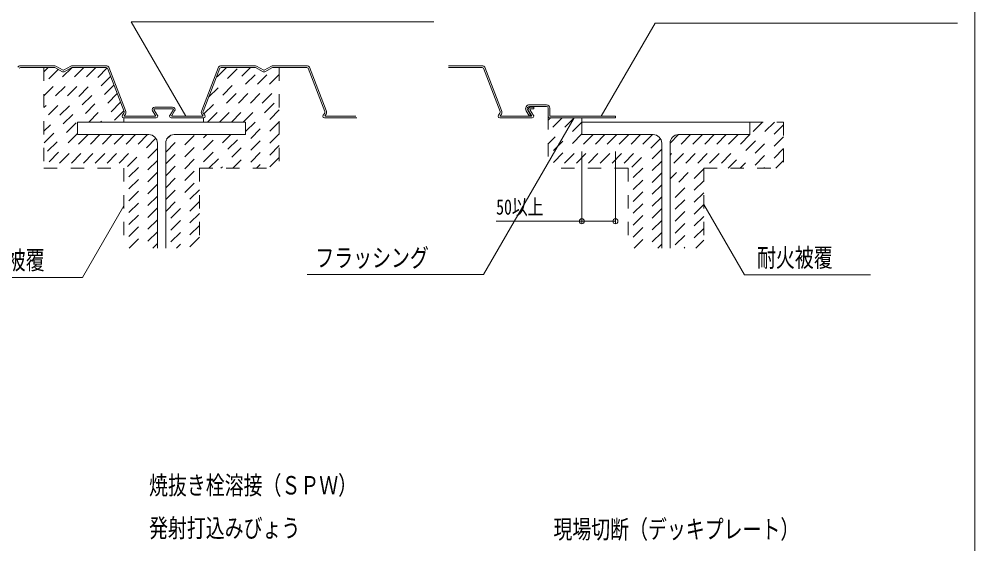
# Model space of a CAD drawing. Units: millimetres on the paper. Extents: x -292 to 292, y -205 to 205.
# Drawn here: x 185 to 292, y 27.5 to 86.3 of the extents above; entities that cross this region are included whole.
import ezdxf
from ezdxf.enums import TextEntityAlignment as Align

# ---------------------------------------------------------------- set-up
doc = ezdxf.new("R2010")
doc.units = ezdxf.units.MM
doc.linetypes.add('USER1', pattern=[3, 1.5, -1.5])
doc.layers.add('0-2_M1-0', color=7, linetype='Continuous', lineweight=18)
doc.layers.add('0-6_M2-2-0', color=7, linetype='Continuous', lineweight=18)
doc.styles.add('ＭＳ ゴシック', font='')
doc.styles.get('ＭＳ ゴシック').set_extended_font_data('MS Gothic')

msp = doc.modelspace()

# ---------------------------------------------------------------- linework, layer by layer
at = {"layer": '0-2_M1-0'}
for p, q in [((197.574, 85.959), (231.438, 85.959)), ((197.574, 85.959), (203.681, 75.38)), ((256.204, 85.791), (250.194, 75.38)), ((256.204, 85.791), (290.069, 85.791)), ((188.96, 81.024), (185.192, 81.024)), ((185.192, 80.836), (188.96, 80.836)), ((189.898, 80.355), (189.045, 80.814)), ((189.134, 80.98), (189.961, 80.535)), ((190.006, 80.535), (190.835, 80.981)), ((190.922, 80.814), (190.069, 80.355)), ((191.007, 81.024), (194.775, 81.024)), ((194.775, 80.836), (191.007, 80.836)), ((196.781, 75.92), (194.928, 80.751)), ((195.087, 80.852), (196.941, 76.02)), ((207.339, 80.852), (205.486, 76.02)), ((205.645, 75.92), (207.499, 80.751)), ((211.42, 81.024), (207.652, 81.024)), ((207.652, 80.836), (211.42, 80.836)), ((211.505, 80.814), (212.358, 80.355)), ((212.421, 80.535), (211.592, 80.981)), ((213.292, 80.98), (212.466, 80.535)), ((212.529, 80.355), (213.382, 80.814)), ((213.467, 81.024), (217.235, 81.024)), ((217.235, 80.836), (213.467, 80.836)), ((219.241, 75.92), (217.388, 80.751)), ((217.547, 80.852), (219.401, 76.02)), ((233.085, 81.024), (236.853, 81.024)), ((233.085, 80.836), (236.853, 80.836)), ((237.006, 80.751), (238.859, 75.92)), ((237.165, 80.852), (239.018, 76.02)), ((199.984, 75.965), (200.312, 75.452)), ((200.524, 75.47), (200.142, 76.067)), ((200.222, 76.4), (202.205, 76.4)), ((200.222, 76.212), (202.205, 76.212)), ((201.902, 75.47), (202.284, 76.067)), ((202.443, 75.965), (202.115, 75.452)), ((242.107, 75.414), (241.778, 75.997)), ((242.271, 75.507), (241.942, 76.09)), ((242.062, 75.965), (242.39, 75.452)), ((242.165, 76.659), (244.069, 76.659)), ((242.165, 76.471), (244.069, 76.471)), ((242.602, 75.47), (242.22, 76.067)), ((244.249, 76.291), (244.249, 75.373)), ((244.437, 75.427), (244.437, 76.291)), ((196.775, 75.719), (196.602, 75.478)), ((196.749, 75.192), (200.372, 75.192)), ((196.817, 75.455), (196.928, 75.609)), ((196.855, 75.38), (200.272, 75.38)), ((205.678, 75.192), (202.055, 75.192)), ((205.572, 75.38), (202.154, 75.38)), ((205.61, 75.455), (205.499, 75.609)), ((205.652, 75.719), (205.825, 75.478)), ((219.235, 75.719), (219.062, 75.478)), ((219.209, 75.192), (222.832, 75.192)), ((219.277, 75.455), (219.388, 75.609)), ((219.315, 75.38), (222.732, 75.38)), ((237.018, 57.631), (247.156, 75.192)), ((238.853, 75.719), (238.68, 75.478)), ((238.827, 75.192), (242.45, 75.192)), ((238.895, 75.455), (239.006, 75.609)), ((238.933, 75.38), (242.35, 75.38)), ((242.107, 75.414), (242.271, 75.507)), ((244.43, 75.192), (251.775, 75.192)), ((251.775, 75.38), (244.484, 75.38)), ((251.775, 75.192), (251.775, 75.38)), ((191.571, 74.722), (191.571, 73.311)), ((191.571, 74.722), (210.385, 74.722)), ((210.385, 74.722), (210.385, 73.311)), ((248.012, 74.722), (248.012, 73.311)), ((248.012, 74.722), (266.825, 74.722)), ((266.825, 74.722), (266.825, 73.311)), ((191.571, 73.311), (199.567, 73.311)), ((210.385, 73.311), (202.389, 73.311)), ((248.012, 73.311), (256.008, 73.311)), ((266.825, 73.311), (258.83, 73.311)), ((200.508, 72.37), (200.508, 60.612)), ((201.449, 72.37), (201.449, 60.612)), ((256.948, 72.37), (256.948, 60.612)), ((257.889, 72.37), (257.889, 60.612)), ((248.012, 71.429), (248.012, 63.331)), ((251.775, 71.429), (251.775, 63.331)), ((192.118, 57.315), (196.745, 65.329)), ((266.2, 57.599), (261.652, 65.476)), ((238.417, 63.613), (251.775, 63.613)), ((192.118, 57.315), (178.008, 57.315)), ((237.018, 57.631), (217.263, 57.631)), ((266.2, 57.599), (280.31, 57.599))]:
    msp.add_line(p, q, dxfattribs=at)
at = {"layer": '0-2_M1-0', "linetype": 'USER1'}
for p, q in [((187.809, 80.836), (187.809, 69.548)), ((193.628, 80.836), (187.809, 75.017)), ((192.298, 80.836), (187.809, 76.347)), ((188.307, 80.836), (187.809, 80.338)), ((190.962, 80.83), (187.809, 77.677)), ((194.904, 80.782), (187.809, 73.686)), ((189.416, 80.615), (187.809, 79.008)), ((205.716, 75.63), (210.922, 80.836)), ((206.138, 74.722), (211.977, 80.56)), ((206.249, 77.493), (209.592, 80.836)), ((208.261, 80.836), (207.077, 79.651)), ((207.468, 74.722), (213.583, 80.836)), ((214.148, 80.836), (214.148, 69.548)), ((195.282, 79.829), (187.809, 72.356)), ((208.799, 74.722), (214.148, 80.071)), ((195.651, 78.868), (187.809, 71.026)), ((210.129, 74.722), (214.148, 78.74)), ((196.019, 77.906), (192.835, 74.722)), ((210.385, 73.647), (214.148, 77.41)), ((196.388, 76.945), (194.165, 74.722)), ((196.757, 75.983), (195.496, 74.722)), ((214.148, 76.08), (207.616, 69.548)), ((196.749, 75.192), (196.749, 74.722)), ((205.678, 75.192), (205.678, 74.722)), ((244.249, 75.373), (244.249, 69.548)), ((247.156, 75.192), (244.249, 72.285)), ((245.826, 75.192), (244.249, 73.615)), ((244.496, 75.192), (244.249, 74.946)), ((248.012, 74.722), (248.012, 75.192)), ((214.148, 74.749), (208.946, 69.548)), ((248.012, 74.717), (244.249, 70.955)), ((269.567, 74.722), (264.393, 69.548)), ((270.588, 74.413), (265.723, 69.548)), ((266.825, 74.722), (270.588, 74.722)), ((268.236, 74.722), (266.825, 73.311)), ((270.588, 74.722), (270.588, 69.548)), ((191.571, 73.458), (187.809, 69.695)), ((192.754, 73.311), (188.992, 69.548)), ((194.085, 73.311), (190.322, 69.548)), ((195.415, 73.311), (191.652, 69.548)), ((196.745, 73.311), (192.982, 69.548)), ((198.075, 73.311), (194.313, 69.548)), ((199.406, 73.311), (195.643, 69.548)), ((200.337, 72.911), (196.745, 69.32)), ((201.449, 66.041), (208.718, 73.311)), ((201.449, 67.371), (207.388, 73.311)), ((201.449, 68.702), (206.057, 73.311)), ((201.449, 70.032), (204.727, 73.311)), ((201.449, 71.362), (203.397, 73.311)), ((201.549, 72.793), (201.966, 73.21)), ((206.286, 69.548), (210.048, 73.311)), ((214.148, 73.419), (210.277, 69.548)), ((248.012, 73.387), (244.249, 69.624)), ((249.266, 73.311), (245.503, 69.548)), ((250.596, 73.311), (246.833, 69.548)), ((251.926, 73.311), (248.164, 69.548)), ((253.257, 73.311), (249.494, 69.548)), ((254.587, 73.311), (250.824, 69.548)), ((255.917, 73.311), (252.155, 69.548)), ((256.805, 72.868), (253.186, 69.249)), ((264.165, 73.311), (257.889, 67.035)), ((262.834, 73.311), (257.889, 68.365)), ((261.504, 73.311), (257.889, 69.695)), ((260.174, 73.311), (257.889, 71.026)), ((258.844, 73.311), (257.889, 72.356)), ((265.495, 73.311), (261.732, 69.548)), ((266.825, 73.311), (263.063, 69.548)), ((270.588, 73.082), (267.054, 69.548)), ((200.508, 71.752), (196.745, 67.989)), ((214.148, 72.089), (211.607, 69.548)), ((256.948, 71.681), (253.186, 67.918)), ((270.588, 71.752), (268.384, 69.548)), ((214.148, 70.758), (212.937, 69.548)), ((187.809, 69.548), (196.745, 69.548)), ((200.508, 70.422), (196.745, 66.659)), ((196.745, 69.548), (196.745, 60.612)), ((205.211, 69.548), (205.211, 60.612)), ((205.211, 69.548), (214.148, 69.548)), ((253.186, 69.548), (244.249, 69.548)), ((256.948, 70.351), (253.186, 66.588)), ((253.186, 69.548), (253.186, 60.612)), ((261.652, 69.548), (261.652, 60.612)), ((261.652, 69.548), (270.588, 69.548)), ((270.588, 70.422), (269.714, 69.548)), ((200.508, 69.091), (196.745, 65.329)), ((201.449, 64.711), (205.211, 68.474)), ((256.948, 69.02), (253.186, 65.258)), ((261.652, 69.467), (257.889, 65.705)), ((200.508, 67.761), (196.745, 63.998)), ((256.948, 67.69), (253.186, 63.927)), ((261.652, 68.137), (257.889, 64.374)), ((200.508, 66.431), (196.745, 62.668)), ((205.211, 67.143), (201.449, 63.381)), ((256.948, 66.36), (253.186, 62.597)), ((261.652, 66.807), (257.889, 63.044)), ((205.211, 65.813), (201.449, 62.05)), ((261.652, 65.476), (257.889, 61.714)), ((200.508, 65.1), (196.745, 61.338)), ((205.211, 64.483), (201.449, 60.72)), ((256.948, 65.029), (253.186, 61.267)), ((200.508, 63.77), (197.349, 60.612)), ((205.211, 63.152), (202.67, 60.612)), ((256.948, 63.699), (253.861, 60.612)), ((261.652, 64.146), (258.117, 60.612)), ((200.508, 62.44), (198.679, 60.612)), ((256.948, 62.369), (255.191, 60.612)), ((261.652, 62.816), (259.448, 60.612)), ((200.508, 61.11), (200.01, 60.612)), ((205.211, 61.822), (204.001, 60.612)), ((256.948, 61.038), (256.521, 60.612)), ((261.652, 61.485), (260.778, 60.612))]:
    msp.add_line(p, q, dxfattribs=at)
at = {"layer": '0-2_M1-0'}
msp.add_lwpolyline([(242.299, 76.212), (242.631, 76.212), (242.631, 76.4), (242.299, 76.4)], dxfattribs=at)
for centre in [(248.012, 63.613), (251.775, 63.613)]:
    msp.add_circle(centre, 0.282, dxfattribs=at)
for centre, radius, start, end in [((185.192, 80.655), 0.369, 90, 147.86179), ((185.192, 80.655), 0.181, 90, 147.86179), ((188.96, 80.655), 0.369, 61.69924, 90), ((188.96, 80.655), 0.181, 61.69924, 90), ((189.983, 80.514), 0.181, 241.69924, 298.30076), ((189.983, 80.576), 0.047, 241.69924, 298.30076), ((191.007, 80.655), 0.369, 90, 118.30076), ((191.007, 80.655), 0.181, 90, 118.30076), ((194.775, 80.655), 0.369, 32.13821, 90), ((194.775, 80.655), 0.181, 32.13821, 90), ((207.652, 80.655), 0.369, 90, 147.86179), ((207.652, 80.655), 0.181, 90, 147.86179), ((211.42, 80.655), 0.369, 61.69924, 90), ((211.42, 80.655), 0.181, 61.69924, 90), ((212.443, 80.514), 0.181, 241.69924, 298.30076), ((212.443, 80.576), 0.047, 241.69924, 298.30076), ((213.467, 80.655), 0.369, 90, 118.30076), ((213.467, 80.655), 0.181, 90, 118.30076), ((217.235, 80.655), 0.369, 32.13821, 90), ((217.235, 80.655), 0.181, 32.13821, 90), ((236.853, 80.655), 0.369, 32.13821, 90), ((236.853, 80.655), 0.181, 32.13821, 90), ((196.628, 75.824), 0.369, 324.30845, 32.13821), ((200.222, 76.118), 0.282, 90, 212.61308), ((200.222, 76.118), 0.0941, 90, 212.61308), ((202.205, 76.118), 0.282, 327.38692, 90), ((202.205, 76.118), 0.0941, 327.38692, 90), ((205.798, 75.824), 0.369, 147.86179, 215.69155), ((219.088, 75.824), 0.369, 324.30845, 32.13821), ((238.706, 75.824), 0.369, 324.30845, 32.13821), ((242.165, 76.215), 0.444, 90, 209.4572), ((242.165, 76.215), 0.256, 90, 209.4572), ((242.299, 76.118), 0.282, 90, 212.61308), ((242.299, 76.118), 0.0941, 90, 212.61308), ((244.069, 76.291), 0.369, 0, 90), ((244.069, 76.291), 0.181, 0, 90), ((196.749, 75.373), 0.181, 144.30845, 180), ((196.749, 75.373), 0.181, 180, 270), ((196.628, 75.824), 0.181, 324.30845, 32.13821), ((196.855, 75.427), 0.047, 144.30845, 270), ((200.272, 75.427), 0.047, 270, 32.61308), ((200.372, 75.373), 0.181, 270, 0), ((200.372, 75.373), 0.181, 0, 32.61308), ((202.055, 75.373), 0.181, 147.38692, 180), ((202.055, 75.373), 0.181, 180, 270), ((202.154, 75.427), 0.047, 147.38692, 270), ((205.572, 75.427), 0.047, 270, 35.69155), ((205.798, 75.824), 0.181, 147.86179, 215.69155), ((205.678, 75.373), 0.181, 270, 0), ((205.678, 75.373), 0.181, 0, 35.69155), ((219.209, 75.373), 0.181, 144.30845, 180), ((219.209, 75.373), 0.181, 180, 270), ((219.088, 75.824), 0.181, 324.30845, 32.13821), ((219.315, 75.427), 0.047, 144.30845, 270), ((238.827, 75.373), 0.181, 144.30845, 180), ((238.827, 75.373), 0.181, 180, 270), ((238.706, 75.824), 0.181, 324.30845, 32.13821), ((238.933, 75.427), 0.047, 144.30845, 270), ((242.35, 75.427), 0.047, 270, 32.61308), ((242.45, 75.373), 0.181, 270, 0), ((242.45, 75.373), 0.181, 0, 32.61308), ((244.43, 75.373), 0.181, 180, 270), ((244.484, 75.427), 0.047, 180, 270), ((199.567, 72.37), 0.941, 0, 90), ((202.389, 72.37), 0.941, 90, 180), ((256.008, 72.37), 0.941, 0, 90), ((258.83, 72.37), 0.941, 90, 180)]:
    msp.add_arc(centre, radius, start, end, dxfattribs=at)
at = {"layer": '0-6_M2-2-0'}
msp.add_line((292, 205), (292, -205), dxfattribs=at)

# ---------------------------------------------------------------- texts
at = {"layer": '0-2_M1-0', "style": 'ＭＳ ゴシック', "width": 0.75}
for s, height, p in [('50以上', 1.724, (238.427, 63.831)), ('耐火被覆', 2.069, (179.423, 57.599)), ('フラッシング', 2.069, (218.19, 57.868)), ('耐火被覆', 2.069, (267.616, 57.879)), ('焼抜き栓溶接（ＳＰＷ）', 2.069, (199.579, 32.386)), ('発射打込みびょう', 2.069, (199.579, 27.595)), ('現場切断（デッキプレート）', 2.069, (244.833, 27.458))]:
    msp.add_text(s, height=height, dxfattribs=at).set_placement(p, align=Align.BOTTOM_LEFT)

doc.saveas('drawing.dxf')
